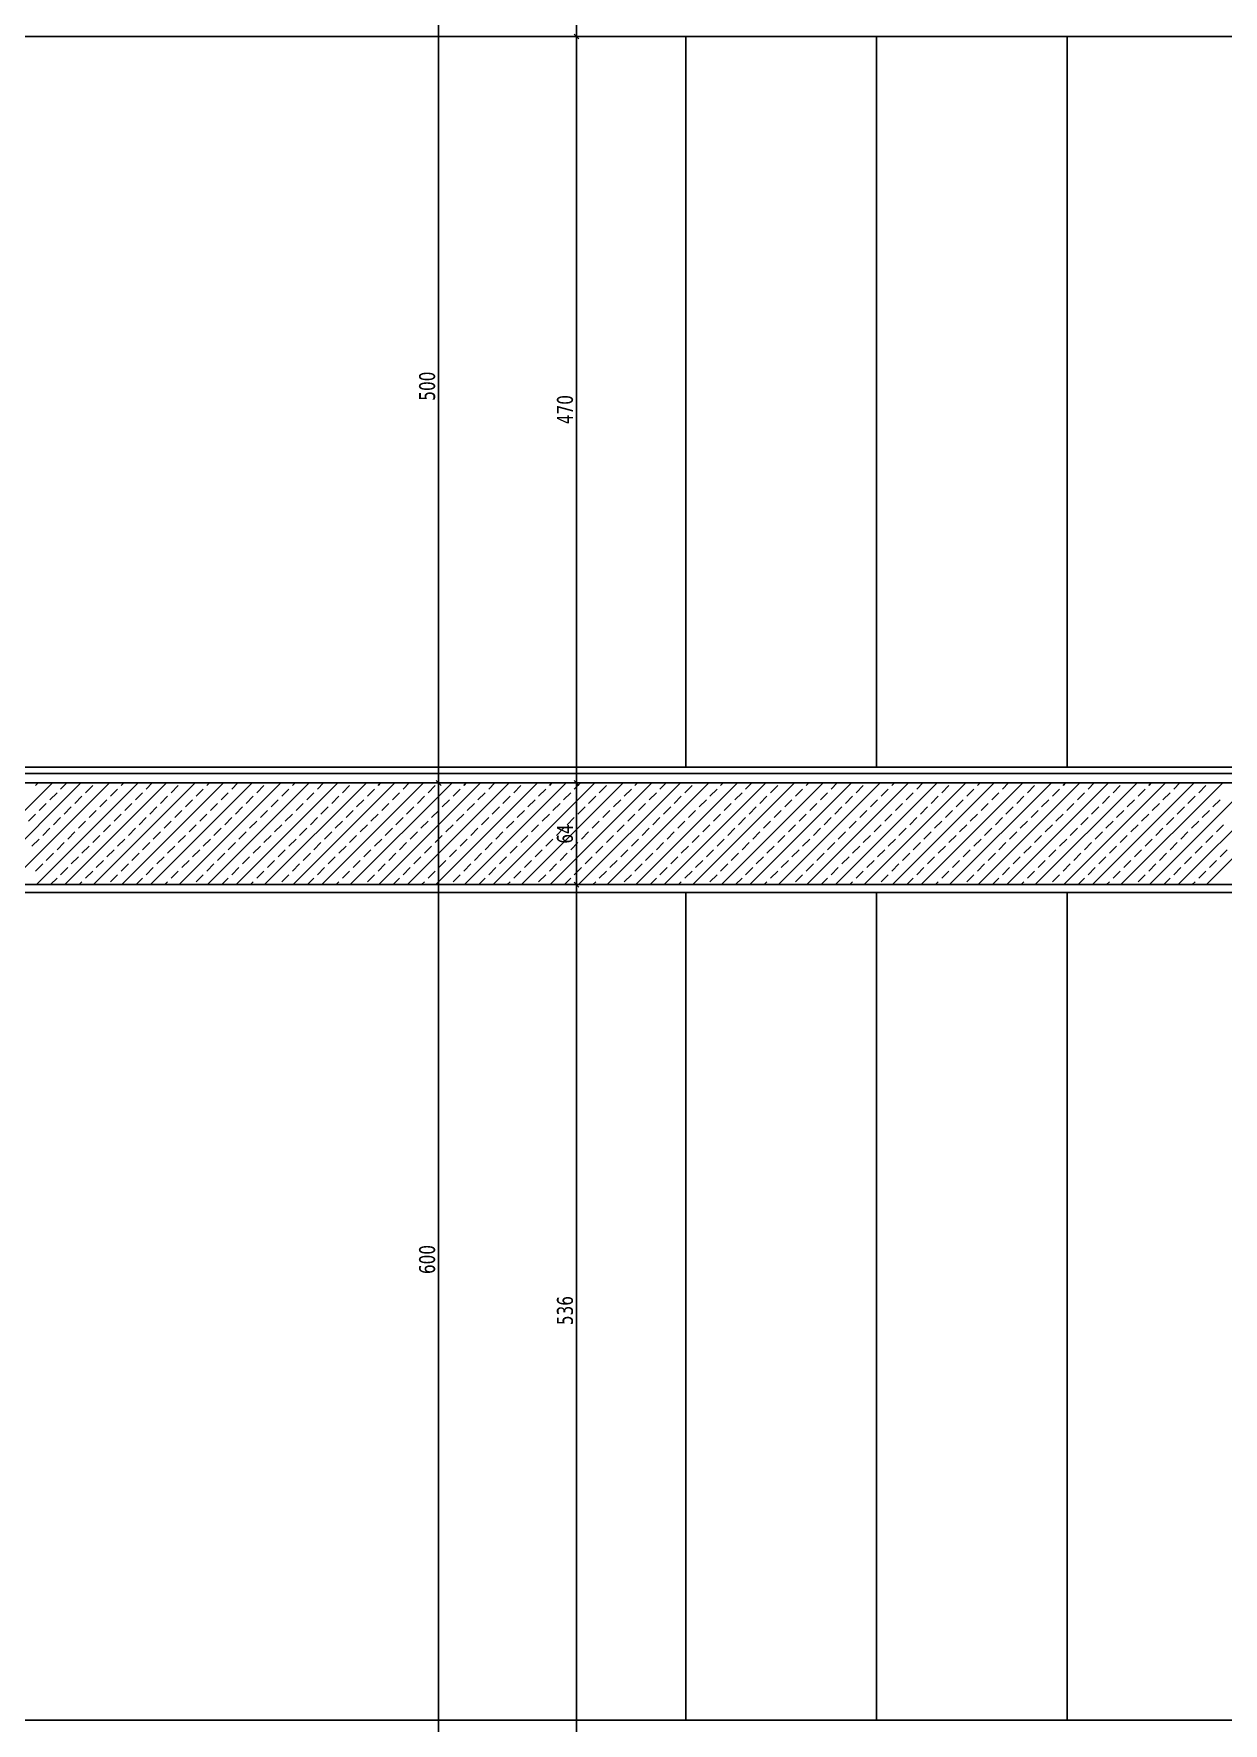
# Model space of a CAD drawing. Header units: millimetres. Extents: x 43168.9 to 43194.6, y -25545.1 to -25543.4.
# Drawn here: x 43183.9526 to 43184.1023, y -25544.425 to -25544.2122 of the extents above; entities that cross this region are included whole.
import ezdxf

# ---------------------------------------------------------------- set-up
doc = ezdxf.new("R2010")
doc.units = ezdxf.units.MM
doc.header["$LTSCALE"] = 200
doc.linetypes.add('kesit_$0$HIDDEN2', pattern=[0.1875, 0.125, -0.0625])
for name, color, linetype in [('gor-4_sgh', 17, 'Continuous'), ('kaplama-gnl_sgh', 30, 'Continuous'), ('kesit_$0$izd-alt_sgh', 8, 'kesit_$0$HIDDEN2'), ('kolon-b.a_sgh', 6, 'Continuous'), ('metal-mal._sgh', 122, 'Continuous'), ('olcuic_sgh', 183, 'Continuous'), ('siva_sgh', 145, 'Continuous'), ('tarama-betonarme_sgh', 223, 'Continuous')]:
    doc.layers.add(name, color=color, linetype=linetype)
doc.styles.add('dim', font='VERDANA.TTF', dxfattribs={"width": 0.7})

msp = doc.modelspace()

# ---------------------------------------------------------------- linework, layer by layer
at = {"color": 0, "linetype": 'ByBlock', "lineweight": -2}
for p, q in [((43184.02125, -25544.21286), (43184.02065, -25544.21226)), ((43184.02065, -25544.21226), (43184.02125, -25544.21286)), ((43184.0039, -25544.30686), (43184.0033, -25544.30626)), ((43184.0033, -25544.30626), (43184.0039, -25544.30686)), ((43184.02125, -25544.30686), (43184.02065, -25544.30626)), ((43184.02065, -25544.30626), (43184.02125, -25544.30686)), ((43184.02125, -25544.31966), (43184.02065, -25544.31906)), ((43184.02065, -25544.31906), (43184.02125, -25544.31966))]:
    msp.add_line(p, q, dxfattribs=at)
at = {"layer": 'gor-4_sgh'}
for p, q in [((43184.03469, -25544.21256), (43184.03469, -25544.30456)), ((43184.05869, -25544.21256), (43184.05869, -25544.30456)), ((43184.08269, -25544.21256), (43184.08269, -25544.30456)), ((43184.03469, -25544.32036), (43184.03469, -25544.42456)), ((43184.05869, -25544.32036), (43184.05869, -25544.42456)), ((43184.08269, -25544.32036), (43184.08269, -25544.42456))]:
    msp.add_line(p, q, dxfattribs=at)
at = {"layer": 'kaplama-gnl_sgh'}
for p, q in [((43183.80569, -25544.30456), (43184.12769, -25544.30456)), ((43183.80569, -25544.30536), (43184.12769, -25544.30536)), ((43183.80569, -25544.42456), (43184.27149, -25544.42456)), ((43184.27149, -25544.42456), (43183.80569, -25544.42456))]:
    msp.add_line(p, q, dxfattribs=at)
at = {"layer": 'kesit_$0$izd-alt_sgh'}
msp.add_line((43185.17869, -25544.30656), (43183.58059, -25544.30656), dxfattribs=at)
at = {"layer": 'kolon-b.a_sgh'}
for p, q in [((43183.80469, -25544.30656), (43184.27469, -25544.30656)), ((43184.27469, -25544.31936), (43183.80469, -25544.31936))]:
    msp.add_line(p, q, dxfattribs=at)
at = {"layer": 'metal-mal._sgh'}
msp.add_line((43183.80569, -25544.21256), (43184.22829, -25544.21256), dxfattribs=at)
at = {"layer": 'olcuic_sgh'}
for p, q in [((43184.0036, -25544.30681), (43184.0036, -25544.20631)), ((43184.02095, -25544.21281), (43184.02095, -25544.20631)), ((43184.01899, -25544.21256), (43184.02155, -25544.21256)), ((43184.01899, -25544.21256), (43184.02155, -25544.21256)), ((43184.02095, -25544.30681), (43184.02095, -25544.21231)), ((43184.0066, -25544.30656), (43184.003, -25544.30656)), ((43184.0066, -25544.30656), (43184.003, -25544.30656)), ((43184.0036, -25544.42681), (43184.0036, -25544.30631)), ((43184.02395, -25544.30656), (43184.02035, -25544.30656)), ((43184.02395, -25544.30656), (43184.02035, -25544.30656)), ((43184.02095, -25544.31961), (43184.02095, -25544.30631)), ((43184.02395, -25544.31936), (43184.02035, -25544.31936)), ((43184.02395, -25544.31936), (43184.02035, -25544.31936)), ((43184.02095, -25544.42681), (43184.02095, -25544.31911))]:
    msp.add_line(p, q, dxfattribs=at)
at = {"layer": 'siva_sgh'}
msp.add_line((43183.80569, -25544.32036), (43184.27569, -25544.32036), dxfattribs=at)
at = {"layer": 'tarama-betonarme_sgh'}
for p, q in [((43183.94219, -25544.31936), (43183.95499, -25544.30656)), ((43183.94578, -25544.31936), (43183.95858, -25544.30656)), ((43183.94937, -25544.31936), (43183.96217, -25544.30656)), ((43183.95287, -25544.30688), (43183.95319, -25544.30656)), ((43183.95297, -25544.31936), (43183.96577, -25544.30656)), ((43183.95602, -25544.30733), (43183.95679, -25544.30656)), ((43183.95656, -25544.31936), (43183.96936, -25544.30656)), ((43183.95916, -25544.30778), (43183.96006, -25544.30688)), ((43183.96015, -25544.31936), (43183.97295, -25544.30656)), ((43183.9623, -25544.30823), (43183.9632, -25544.30733)), ((43183.96365, -25544.30688), (43183.96397, -25544.30656)), ((43183.96374, -25544.31936), (43183.97654, -25544.30656)), ((43183.96679, -25544.30733), (43183.96756, -25544.30656)), ((43183.96733, -25544.31936), (43183.98013, -25544.30656)), ((43183.96993, -25544.30778), (43183.97083, -25544.30688)), ((43183.97093, -25544.31936), (43183.98373, -25544.30656)), ((43183.97308, -25544.30823), (43183.97398, -25544.30733)), ((43183.97443, -25544.30688), (43183.97475, -25544.30656)), ((43183.97452, -25544.31936), (43183.98732, -25544.30656)), ((43183.97757, -25544.30733), (43183.97834, -25544.30656)), ((43183.97811, -25544.31936), (43183.99091, -25544.30656)), ((43183.98071, -25544.30778), (43183.98161, -25544.30688)), ((43183.9817, -25544.31936), (43183.9945, -25544.30656)), ((43183.98385, -25544.30823), (43183.98475, -25544.30733)), ((43183.9852, -25544.30688), (43183.98552, -25544.30656)), ((43183.98529, -25544.31936), (43183.99809, -25544.30656)), ((43183.98834, -25544.30733), (43183.98911, -25544.30656)), ((43183.98889, -25544.31936), (43184.00169, -25544.30656)), ((43183.99149, -25544.30778), (43183.99239, -25544.30688)), ((43183.99248, -25544.31936), (43184.00528, -25544.30656)), ((43183.99463, -25544.30823), (43183.99553, -25544.30733)), ((43183.99598, -25544.30688), (43183.9963, -25544.30656)), ((43183.99607, -25544.31936), (43184.00887, -25544.30656)), ((43183.99912, -25544.30733), (43183.99989, -25544.30656)), ((43183.99966, -25544.31936), (43184.01246, -25544.30656)), ((43184.00226, -25544.30778), (43184.00316, -25544.30688)), ((43184.00326, -25544.31936), (43184.01606, -25544.30656)), ((43184.00541, -25544.30823), (43184.0063, -25544.30733)), ((43184.00675, -25544.30688), (43184.00708, -25544.30656)), ((43184.00685, -25544.31936), (43184.01965, -25544.30656)), ((43184.0099, -25544.30733), (43184.01067, -25544.30656)), ((43184.01044, -25544.31936), (43184.02324, -25544.30656)), ((43184.01304, -25544.30778), (43184.01394, -25544.30688)), ((43184.01403, -25544.31936), (43184.02683, -25544.30656)), ((43184.01618, -25544.30823), (43184.01708, -25544.30733)), ((43184.01753, -25544.30688), (43184.01785, -25544.30656)), ((43184.01762, -25544.31936), (43184.03042, -25544.30656)), ((43184.02067, -25544.30733), (43184.02144, -25544.30656)), ((43184.02122, -25544.31936), (43184.03402, -25544.30656)), ((43184.02382, -25544.30778), (43184.02471, -25544.30688)), ((43184.02481, -25544.31936), (43184.03761, -25544.30656)), ((43184.02696, -25544.30823), (43184.02786, -25544.30733)), ((43184.02831, -25544.30688), (43184.02863, -25544.30656)), ((43184.0284, -25544.31936), (43184.0412, -25544.30656)), ((43184.03145, -25544.30733), (43184.03222, -25544.30656)), ((43184.03199, -25544.31936), (43184.04479, -25544.30656)), ((43184.03459, -25544.30778), (43184.03549, -25544.30688)), ((43184.03558, -25544.31936), (43184.04838, -25544.30656)), ((43184.03774, -25544.30823), (43184.03863, -25544.30733)), ((43184.03908, -25544.30688), (43184.0394, -25544.30656)), ((43184.03918, -25544.31936), (43184.05198, -25544.30656)), ((43184.04223, -25544.30733), (43184.043, -25544.30656)), ((43184.04277, -25544.31936), (43184.05557, -25544.30656)), ((43184.04537, -25544.30778), (43184.04627, -25544.30688)), ((43184.04636, -25544.31936), (43184.05916, -25544.30656)), ((43184.04851, -25544.30823), (43184.04941, -25544.30733)), ((43184.04986, -25544.30688), (43184.05018, -25544.30656)), ((43184.04995, -25544.31936), (43184.06275, -25544.30656)), ((43184.053, -25544.30733), (43184.05377, -25544.30656)), ((43184.05354, -25544.31936), (43184.06634, -25544.30656)), ((43184.05615, -25544.30778), (43184.05704, -25544.30688)), ((43184.05714, -25544.31936), (43184.06994, -25544.30656)), ((43184.05929, -25544.30823), (43184.06019, -25544.30733)), ((43184.06064, -25544.30688), (43184.06096, -25544.30656)), ((43184.06073, -25544.31936), (43184.07353, -25544.30656)), ((43184.06378, -25544.30733), (43184.06455, -25544.30656)), ((43184.06432, -25544.31936), (43184.07712, -25544.30656)), ((43184.06692, -25544.30778), (43184.06782, -25544.30688)), ((43184.06791, -25544.31936), (43184.08071, -25544.30656)), ((43184.07006, -25544.30823), (43184.07096, -25544.30733)), ((43184.07141, -25544.30688), (43184.07173, -25544.30656)), ((43184.07151, -25544.31936), (43184.08431, -25544.30656)), ((43184.07455, -25544.30733), (43184.07533, -25544.30656)), ((43184.0751, -25544.31936), (43184.0879, -25544.30656)), ((43184.0777, -25544.30778), (43184.0786, -25544.30688)), ((43184.07869, -25544.31936), (43184.09149, -25544.30656)), ((43184.08084, -25544.30823), (43184.08174, -25544.30733)), ((43184.08219, -25544.30688), (43184.08251, -25544.30656)), ((43184.08228, -25544.31936), (43184.09508, -25544.30656)), ((43184.08533, -25544.30733), (43184.0861, -25544.30656)), ((43184.08587, -25544.31936), (43184.09867, -25544.30656)), ((43184.08847, -25544.30778), (43184.08937, -25544.30688)), ((43184.08947, -25544.31936), (43184.10227, -25544.30656)), ((43184.09162, -25544.30823), (43184.09252, -25544.30733)), ((43184.09296, -25544.30688), (43184.09329, -25544.30656)), ((43184.09306, -25544.31936), (43184.10586, -25544.30656)), ((43184.09611, -25544.30733), (43184.09688, -25544.30656)), ((43184.09665, -25544.31936), (43184.10945, -25544.30656)), ((43184.09925, -25544.30778), (43184.10015, -25544.30688)), ((43184.10024, -25544.31936), (43184.11304, -25544.30656)), ((43183.95332, -25544.31002), (43183.95422, -25544.30913)), ((43183.95467, -25544.30868), (43183.95557, -25544.30778)), ((43183.95646, -25544.31047), (43183.95736, -25544.30957)), ((43183.95781, -25544.30913), (43183.95871, -25544.30823)), ((43183.96095, -25544.30957), (43183.96185, -25544.30868)), ((43183.9641, -25544.31002), (43183.965, -25544.30913)), ((43183.96544, -25544.30868), (43183.96634, -25544.30778)), ((43183.96724, -25544.31047), (43183.96814, -25544.30957)), ((43183.96859, -25544.30913), (43183.96949, -25544.30823)), ((43183.97173, -25544.30957), (43183.97263, -25544.30868)), ((43183.97487, -25544.31002), (43183.97577, -25544.30913)), ((43183.97622, -25544.30868), (43183.97712, -25544.30778)), ((43183.97802, -25544.31047), (43183.97892, -25544.30957)), ((43183.97936, -25544.30913), (43183.98026, -25544.30823)), ((43183.98251, -25544.30957), (43183.98341, -25544.30868)), ((43183.98565, -25544.31002), (43183.98655, -25544.30913)), ((43183.987, -25544.30868), (43183.9879, -25544.30778)), ((43183.98879, -25544.31047), (43183.98969, -25544.30957)), ((43183.99014, -25544.30913), (43183.99104, -25544.30823)), ((43183.99328, -25544.30957), (43183.99418, -25544.30868)), ((43183.99643, -25544.31002), (43183.99732, -25544.30913)), ((43183.99777, -25544.30868), (43183.99867, -25544.30778)), ((43183.99957, -25544.31047), (43184.00047, -25544.30957)), ((43184.00092, -25544.30913), (43184.00181, -25544.30823)), ((43184.00406, -25544.30957), (43184.00496, -25544.30868)), ((43184.0072, -25544.31002), (43184.0081, -25544.30913)), ((43184.00855, -25544.30868), (43184.00945, -25544.30778)), ((43184.01035, -25544.31047), (43184.01124, -25544.30957)), ((43184.01169, -25544.30913), (43184.01259, -25544.30823)), ((43184.01484, -25544.30957), (43184.01573, -25544.30868)), ((43184.01798, -25544.31002), (43184.01888, -25544.30913)), ((43184.01933, -25544.30868), (43184.02022, -25544.30778)), ((43184.02112, -25544.31047), (43184.02202, -25544.30957)), ((43184.02247, -25544.30913), (43184.02337, -25544.30823)), ((43184.02561, -25544.30957), (43184.02651, -25544.30868)), ((43184.02876, -25544.31002), (43184.02965, -25544.30913)), ((43184.0301, -25544.30868), (43184.031, -25544.30778)), ((43184.0319, -25544.31047), (43184.0328, -25544.30957)), ((43184.03325, -25544.30913), (43184.03414, -25544.30823)), ((43184.03639, -25544.30957), (43184.03729, -25544.30868)), ((43184.03953, -25544.31002), (43184.04043, -25544.30913)), ((43184.04088, -25544.30868), (43184.04178, -25544.30778)), ((43184.04267, -25544.31047), (43184.04357, -25544.30957)), ((43184.04402, -25544.30913), (43184.04492, -25544.30823)), ((43184.04717, -25544.30957), (43184.04806, -25544.30868)), ((43184.05031, -25544.31002), (43184.05121, -25544.30913)), ((43184.05166, -25544.30868), (43184.05255, -25544.30778)), ((43184.05345, -25544.31047), (43184.05435, -25544.30957)), ((43184.0548, -25544.30913), (43184.0557, -25544.30823)), ((43184.05794, -25544.30957), (43184.05884, -25544.30868)), ((43184.06108, -25544.31002), (43184.06198, -25544.30913)), ((43184.06243, -25544.30868), (43184.06333, -25544.30778)), ((43184.06423, -25544.31047), (43184.06513, -25544.30957)), ((43184.06557, -25544.30913), (43184.06647, -25544.30823)), ((43184.06872, -25544.30957), (43184.06962, -25544.30868)), ((43184.07186, -25544.31002), (43184.07276, -25544.30913)), ((43184.07321, -25544.30868), (43184.07411, -25544.30778)), ((43184.075, -25544.31047), (43184.0759, -25544.30957)), ((43184.07635, -25544.30913), (43184.07725, -25544.30823)), ((43184.07949, -25544.30957), (43184.08039, -25544.30868)), ((43184.08264, -25544.31002), (43184.08354, -25544.30913)), ((43184.08398, -25544.30868), (43184.08488, -25544.30778)), ((43184.08578, -25544.31047), (43184.08668, -25544.30957)), ((43184.08713, -25544.30913), (43184.08803, -25544.30823)), ((43184.09027, -25544.30957), (43184.09117, -25544.30868)), ((43184.09341, -25544.31002), (43184.09431, -25544.30913)), ((43184.09476, -25544.30868), (43184.09566, -25544.30778)), ((43184.09656, -25544.31047), (43184.09745, -25544.30957)), ((43184.0979, -25544.30913), (43184.0988, -25544.30823)), ((43184.10105, -25544.30957), (43184.10194, -25544.30868)), ((43183.95197, -25544.31137), (43183.95287, -25544.31047)), ((43183.95512, -25544.31182), (43183.95602, -25544.31092)), ((43183.95826, -25544.31227), (43183.95916, -25544.31137)), ((43183.95961, -25544.31092), (43183.96051, -25544.31002)), ((43183.96275, -25544.31137), (43183.96365, -25544.31047)), ((43183.96589, -25544.31182), (43183.96679, -25544.31092)), ((43183.96904, -25544.31227), (43183.96993, -25544.31137)), ((43183.97038, -25544.31092), (43183.97128, -25544.31002)), ((43183.97353, -25544.31137), (43183.97443, -25544.31047)), ((43183.97667, -25544.31182), (43183.97757, -25544.31092)), ((43183.97981, -25544.31227), (43183.98071, -25544.31137)), ((43183.98116, -25544.31092), (43183.98206, -25544.31002)), ((43183.9843, -25544.31137), (43183.9852, -25544.31047)), ((43183.98745, -25544.31182), (43183.98834, -25544.31092)), ((43183.99059, -25544.31227), (43183.99149, -25544.31137)), ((43183.99194, -25544.31092), (43183.99283, -25544.31002)), ((43183.99508, -25544.31137), (43183.99598, -25544.31047)), ((43183.99822, -25544.31182), (43183.99912, -25544.31092)), ((43184.00137, -25544.31227), (43184.00226, -25544.31137)), ((43184.00271, -25544.31092), (43184.00361, -25544.31002)), ((43184.00586, -25544.31137), (43184.00675, -25544.31047)), ((43184.009, -25544.31182), (43184.0099, -25544.31092)), ((43184.01214, -25544.31227), (43184.01304, -25544.31137)), ((43184.01349, -25544.31092), (43184.01439, -25544.31002)), ((43184.01663, -25544.31137), (43184.01753, -25544.31047)), ((43184.01978, -25544.31182), (43184.02067, -25544.31092)), ((43184.02292, -25544.31227), (43184.02382, -25544.31137)), ((43184.02427, -25544.31092), (43184.02516, -25544.31002)), ((43184.02741, -25544.31137), (43184.02831, -25544.31047)), ((43184.03055, -25544.31182), (43184.03145, -25544.31092)), ((43184.03369, -25544.31227), (43184.03459, -25544.31137)), ((43184.03504, -25544.31092), (43184.03594, -25544.31002)), ((43184.03818, -25544.31137), (43184.03908, -25544.31047)), ((43184.04133, -25544.31182), (43184.04223, -25544.31092)), ((43184.04447, -25544.31227), (43184.04537, -25544.31137)), ((43184.04582, -25544.31092), (43184.04672, -25544.31002)), ((43184.04896, -25544.31137), (43184.04986, -25544.31047)), ((43184.0521, -25544.31182), (43184.053, -25544.31092)), ((43184.05525, -25544.31227), (43184.05615, -25544.31137)), ((43184.05659, -25544.31092), (43184.05749, -25544.31002)), ((43184.05974, -25544.31137), (43184.06064, -25544.31047)), ((43184.06288, -25544.31182), (43184.06378, -25544.31092)), ((43184.06602, -25544.31227), (43184.06692, -25544.31137)), ((43184.06737, -25544.31092), (43184.06827, -25544.31002)), ((43184.07051, -25544.31137), (43184.07141, -25544.31047)), ((43184.07366, -25544.31182), (43184.07455, -25544.31092)), ((43184.0768, -25544.31227), (43184.0777, -25544.31137)), ((43184.07815, -25544.31092), (43184.07905, -25544.31002)), ((43184.08129, -25544.31137), (43184.08219, -25544.31047)), ((43184.08443, -25544.31182), (43184.08533, -25544.31092)), ((43184.08758, -25544.31227), (43184.08847, -25544.31137)), ((43184.08892, -25544.31092), (43184.08982, -25544.31002)), ((43184.09207, -25544.31137), (43184.09296, -25544.31047)), ((43184.09521, -25544.31182), (43184.09611, -25544.31092)), ((43184.09835, -25544.31227), (43184.09925, -25544.31137)), ((43184.0997, -25544.31092), (43184.1006, -25544.31002)), ((43183.95242, -25544.31451), (43183.95332, -25544.31362)), ((43183.95377, -25544.31317), (43183.95467, -25544.31227)), ((43183.95691, -25544.31362), (43183.95781, -25544.31272)), ((43183.96006, -25544.31406), (43183.96095, -25544.31317)), ((43183.9614, -25544.31272), (43183.9623, -25544.31182)), ((43183.9632, -25544.31451), (43183.9641, -25544.31362)), ((43183.96455, -25544.31317), (43183.96544, -25544.31227)), ((43183.96769, -25544.31362), (43183.96859, -25544.31272)), ((43183.97083, -25544.31406), (43183.97173, -25544.31317)), ((43183.97218, -25544.31272), (43183.97308, -25544.31182)), ((43183.97398, -25544.31451), (43183.97487, -25544.31362)), ((43183.97532, -25544.31317), (43183.97622, -25544.31227)), ((43183.97847, -25544.31362), (43183.97936, -25544.31272)), ((43183.98161, -25544.31406), (43183.98251, -25544.31317)), ((43183.98296, -25544.31272), (43183.98385, -25544.31182)), ((43183.98475, -25544.31451), (43183.98565, -25544.31362)), ((43183.9861, -25544.31317), (43183.987, -25544.31227)), ((43183.98924, -25544.31362), (43183.99014, -25544.31272)), ((43183.99239, -25544.31406), (43183.99328, -25544.31317)), ((43183.99373, -25544.31272), (43183.99463, -25544.31182)), ((43183.99553, -25544.31451), (43183.99643, -25544.31362)), ((43183.99688, -25544.31317), (43183.99777, -25544.31227)), ((43184.00002, -25544.31362), (43184.00092, -25544.31272)), ((43184.00316, -25544.31406), (43184.00406, -25544.31317)), ((43184.00451, -25544.31272), (43184.00541, -25544.31182)), ((43184.0063, -25544.31451), (43184.0072, -25544.31362)), ((43184.00765, -25544.31317), (43184.00855, -25544.31227)), ((43184.0108, -25544.31362), (43184.01169, -25544.31272)), ((43184.01394, -25544.31406), (43184.01484, -25544.31317)), ((43184.01529, -25544.31272), (43184.01618, -25544.31182)), ((43184.01708, -25544.31451), (43184.01798, -25544.31362)), ((43184.01843, -25544.31317), (43184.01933, -25544.31227)), ((43184.02157, -25544.31362), (43184.02247, -25544.31272)), ((43184.02471, -25544.31406), (43184.02561, -25544.31317)), ((43184.02606, -25544.31272), (43184.02696, -25544.31182)), ((43184.02786, -25544.31451), (43184.02876, -25544.31362)), ((43184.0292, -25544.31317), (43184.0301, -25544.31227)), ((43184.03235, -25544.31362), (43184.03325, -25544.31272)), ((43184.03549, -25544.31406), (43184.03639, -25544.31317)), ((43184.03684, -25544.31272), (43184.03774, -25544.31182)), ((43184.03863, -25544.31451), (43184.03953, -25544.31362)), ((43184.03998, -25544.31317), (43184.04088, -25544.31227)), ((43184.04312, -25544.31362), (43184.04402, -25544.31272)), ((43184.04627, -25544.31406), (43184.04717, -25544.31317)), ((43184.04761, -25544.31272), (43184.04851, -25544.31182)), ((43184.04941, -25544.31451), (43184.05031, -25544.31362)), ((43184.05076, -25544.31317), (43184.05166, -25544.31227)), ((43184.0539, -25544.31362), (43184.0548, -25544.31272)), ((43184.05704, -25544.31406), (43184.05794, -25544.31317)), ((43184.05839, -25544.31272), (43184.05929, -25544.31182)), ((43184.06019, -25544.31451), (43184.06108, -25544.31362)), ((43184.06153, -25544.31317), (43184.06243, -25544.31227)), ((43184.06468, -25544.31362), (43184.06557, -25544.31272)), ((43184.06782, -25544.31406), (43184.06872, -25544.31317)), ((43184.06917, -25544.31272), (43184.07006, -25544.31182)), ((43184.07096, -25544.31451), (43184.07186, -25544.31362)), ((43184.07231, -25544.31317), (43184.07321, -25544.31227)), ((43184.07545, -25544.31362), (43184.07635, -25544.31272)), ((43184.0786, -25544.31406), (43184.07949, -25544.31317)), ((43184.07994, -25544.31272), (43184.08084, -25544.31182)), ((43184.08174, -25544.31451), (43184.08264, -25544.31362)), ((43184.08309, -25544.31317), (43184.08398, -25544.31227)), ((43184.08623, -25544.31362), (43184.08713, -25544.31272)), ((43184.08937, -25544.31406), (43184.09027, -25544.31317)), ((43184.09072, -25544.31272), (43184.09162, -25544.31182)), ((43184.09252, -25544.31451), (43184.09341, -25544.31362)), ((43184.09386, -25544.31317), (43184.09476, -25544.31227)), ((43184.09701, -25544.31362), (43184.0979, -25544.31272)), ((43184.10015, -25544.31406), (43184.10105, -25544.31317)), ((43184.1015, -25544.31272), (43184.10239, -25544.31182)), ((43183.95422, -25544.31631), (43183.95512, -25544.31541)), ((43183.95557, -25544.31496), (43183.95646, -25544.31406)), ((43183.95736, -25544.31676), (43183.95826, -25544.31586)), ((43183.95871, -25544.31541), (43183.95961, -25544.31451)), ((43183.96185, -25544.31586), (43183.96275, -25544.31496)), ((43183.965, -25544.31631), (43183.96589, -25544.31541)), ((43183.96634, -25544.31496), (43183.96724, -25544.31406)), ((43183.96814, -25544.31676), (43183.96904, -25544.31586)), ((43183.96949, -25544.31541), (43183.97038, -25544.31451)), ((43183.97263, -25544.31586), (43183.97353, -25544.31496)), ((43183.97577, -25544.31631), (43183.97667, -25544.31541)), ((43183.97712, -25544.31496), (43183.97802, -25544.31406)), ((43183.97892, -25544.31676), (43183.97981, -25544.31586)), ((43183.98026, -25544.31541), (43183.98116, -25544.31451)), ((43183.98341, -25544.31586), (43183.9843, -25544.31496)), ((43183.98655, -25544.31631), (43183.98745, -25544.31541)), ((43183.9879, -25544.31496), (43183.98879, -25544.31406)), ((43183.98969, -25544.31676), (43183.99059, -25544.31586)), ((43183.99104, -25544.31541), (43183.99194, -25544.31451)), ((43183.99418, -25544.31586), (43183.99508, -25544.31496)), ((43183.99732, -25544.31631), (43183.99822, -25544.31541)), ((43183.99867, -25544.31496), (43183.99957, -25544.31406)), ((43184.00047, -25544.31676), (43184.00137, -25544.31586)), ((43184.00181, -25544.31541), (43184.00271, -25544.31451)), ((43184.00496, -25544.31586), (43184.00586, -25544.31496)), ((43184.0081, -25544.31631), (43184.009, -25544.31541)), ((43184.00945, -25544.31496), (43184.01035, -25544.31406)), ((43184.01124, -25544.31676), (43184.01214, -25544.31586)), ((43184.01259, -25544.31541), (43184.01349, -25544.31451)), ((43184.01573, -25544.31586), (43184.01663, -25544.31496)), ((43184.01888, -25544.31631), (43184.01978, -25544.31541)), ((43184.02022, -25544.31496), (43184.02112, -25544.31406)), ((43184.02202, -25544.31676), (43184.02292, -25544.31586)), ((43184.02337, -25544.31541), (43184.02427, -25544.31451)), ((43184.02651, -25544.31586), (43184.02741, -25544.31496)), ((43184.02965, -25544.31631), (43184.03055, -25544.31541)), ((43184.031, -25544.31496), (43184.0319, -25544.31406)), ((43184.0328, -25544.31676), (43184.03369, -25544.31586)), ((43184.03414, -25544.31541), (43184.03504, -25544.31451)), ((43184.03729, -25544.31586), (43184.03818, -25544.31496)), ((43184.04043, -25544.31631), (43184.04133, -25544.31541)), ((43184.04178, -25544.31496), (43184.04267, -25544.31406)), ((43184.04357, -25544.31676), (43184.04447, -25544.31586)), ((43184.04492, -25544.31541), (43184.04582, -25544.31451)), ((43184.04806, -25544.31586), (43184.04896, -25544.31496)), ((43184.05121, -25544.31631), (43184.0521, -25544.31541)), ((43184.05255, -25544.31496), (43184.05345, -25544.31406)), ((43184.05435, -25544.31676), (43184.05525, -25544.31586)), ((43184.0557, -25544.31541), (43184.05659, -25544.31451)), ((43184.05884, -25544.31586), (43184.05974, -25544.31496)), ((43184.06198, -25544.31631), (43184.06288, -25544.31541)), ((43184.06333, -25544.31496), (43184.06423, -25544.31406)), ((43184.06513, -25544.31676), (43184.06602, -25544.31586)), ((43184.06647, -25544.31541), (43184.06737, -25544.31451)), ((43184.06962, -25544.31586), (43184.07051, -25544.31496)), ((43184.07276, -25544.31631), (43184.07366, -25544.31541)), ((43184.07411, -25544.31496), (43184.075, -25544.31406)), ((43184.0759, -25544.31676), (43184.0768, -25544.31586)), ((43184.07725, -25544.31541), (43184.07815, -25544.31451)), ((43184.08039, -25544.31586), (43184.08129, -25544.31496)), ((43184.08354, -25544.31631), (43184.08443, -25544.31541)), ((43184.08488, -25544.31496), (43184.08578, -25544.31406)), ((43184.08668, -25544.31676), (43184.08758, -25544.31586)), ((43184.08803, -25544.31541), (43184.08892, -25544.31451)), ((43184.09117, -25544.31586), (43184.09207, -25544.31496)), ((43184.09431, -25544.31631), (43184.09521, -25544.31541)), ((43184.09566, -25544.31496), (43184.09656, -25544.31406)), ((43184.09745, -25544.31676), (43184.09835, -25544.31586)), ((43184.0988, -25544.31541), (43184.0997, -25544.31451)), ((43184.10194, -25544.31586), (43184.10284, -25544.31496)), ((43183.95287, -25544.31766), (43183.95377, -25544.31676)), ((43183.95602, -25544.31811), (43183.95691, -25544.31721)), ((43183.95916, -25544.31855), (43183.96006, -25544.31766)), ((43183.96051, -25544.31721), (43183.9614, -25544.31631)), ((43183.9623, -25544.319), (43183.9632, -25544.31811)), ((43183.96365, -25544.31766), (43183.96455, -25544.31676)), ((43183.96679, -25544.31811), (43183.96769, -25544.31721)), ((43183.96993, -25544.31855), (43183.97083, -25544.31766)), ((43183.97128, -25544.31721), (43183.97218, -25544.31631)), ((43183.97308, -25544.319), (43183.97398, -25544.31811)), ((43183.97443, -25544.31766), (43183.97532, -25544.31676)), ((43183.97757, -25544.31811), (43183.97847, -25544.31721)), ((43183.98071, -25544.31855), (43183.98161, -25544.31766)), ((43183.98206, -25544.31721), (43183.98296, -25544.31631)), ((43183.98385, -25544.319), (43183.98475, -25544.31811)), ((43183.9852, -25544.31766), (43183.9861, -25544.31676)), ((43183.98834, -25544.31811), (43183.98924, -25544.31721)), ((43183.99149, -25544.31855), (43183.99239, -25544.31766)), ((43183.99283, -25544.31721), (43183.99373, -25544.31631)), ((43183.99463, -25544.319), (43183.99553, -25544.31811)), ((43183.99598, -25544.31766), (43183.99688, -25544.31676)), ((43183.99912, -25544.31811), (43184.00002, -25544.31721)), ((43184.00226, -25544.31855), (43184.00316, -25544.31766)), ((43184.00361, -25544.31721), (43184.00451, -25544.31631)), ((43184.00541, -25544.319), (43184.0063, -25544.31811)), ((43184.00675, -25544.31766), (43184.00765, -25544.31676)), ((43184.0099, -25544.31811), (43184.0108, -25544.31721)), ((43184.01304, -25544.31855), (43184.01394, -25544.31766)), ((43184.01439, -25544.31721), (43184.01529, -25544.31631)), ((43184.01618, -25544.319), (43184.01708, -25544.31811)), ((43184.01753, -25544.31766), (43184.01843, -25544.31676)), ((43184.02067, -25544.31811), (43184.02157, -25544.31721)), ((43184.02382, -25544.31855), (43184.02471, -25544.31766)), ((43184.02516, -25544.31721), (43184.02606, -25544.31631)), ((43184.02696, -25544.319), (43184.02786, -25544.31811)), ((43184.02831, -25544.31766), (43184.0292, -25544.31676)), ((43184.03145, -25544.31811), (43184.03235, -25544.31721)), ((43184.03459, -25544.31855), (43184.03549, -25544.31766)), ((43184.03594, -25544.31721), (43184.03684, -25544.31631)), ((43184.03774, -25544.319), (43184.03863, -25544.31811)), ((43184.03908, -25544.31766), (43184.03998, -25544.31676)), ((43184.04223, -25544.31811), (43184.04312, -25544.31721)), ((43184.04537, -25544.31855), (43184.04627, -25544.31766)), ((43184.04672, -25544.31721), (43184.04761, -25544.31631)), ((43184.04851, -25544.319), (43184.04941, -25544.31811)), ((43184.04986, -25544.31766), (43184.05076, -25544.31676)), ((43184.053, -25544.31811), (43184.0539, -25544.31721)), ((43184.05615, -25544.31855), (43184.05704, -25544.31766)), ((43184.05749, -25544.31721), (43184.05839, -25544.31631)), ((43184.05929, -25544.319), (43184.06019, -25544.31811)), ((43184.06064, -25544.31766), (43184.06153, -25544.31676)), ((43184.06378, -25544.31811), (43184.06468, -25544.31721)), ((43184.06692, -25544.31855), (43184.06782, -25544.31766)), ((43184.06827, -25544.31721), (43184.06917, -25544.31631)), ((43184.07006, -25544.319), (43184.07096, -25544.31811)), ((43184.07141, -25544.31766), (43184.07231, -25544.31676)), ((43184.07455, -25544.31811), (43184.07545, -25544.31721)), ((43184.0777, -25544.31855), (43184.0786, -25544.31766)), ((43184.07905, -25544.31721), (43184.07994, -25544.31631)), ((43184.08084, -25544.319), (43184.08174, -25544.31811)), ((43184.08219, -25544.31766), (43184.08309, -25544.31676)), ((43184.08533, -25544.31811), (43184.08623, -25544.31721)), ((43184.08847, -25544.31855), (43184.08937, -25544.31766)), ((43184.08982, -25544.31721), (43184.09072, -25544.31631)), ((43184.09162, -25544.319), (43184.09252, -25544.31811)), ((43184.09296, -25544.31766), (43184.09386, -25544.31676)), ((43184.09611, -25544.31811), (43184.09701, -25544.31721)), ((43184.09925, -25544.31855), (43184.10015, -25544.31766)), ((43184.1006, -25544.31721), (43184.1015, -25544.31631)), ((43183.95476, -25544.31936), (43183.95557, -25544.31855)), ((43183.95835, -25544.31936), (43183.95871, -25544.319)), ((43183.96554, -25544.31936), (43183.96634, -25544.31855)), ((43183.96913, -25544.31936), (43183.96949, -25544.319)), ((43183.97631, -25544.31936), (43183.97712, -25544.31855)), ((43183.97991, -25544.31936), (43183.98026, -25544.319)), ((43183.98709, -25544.31936), (43183.9879, -25544.31855)), ((43183.99068, -25544.31936), (43183.99104, -25544.319)), ((43183.99787, -25544.31936), (43183.99867, -25544.31855)), ((43184.00146, -25544.31936), (43184.00181, -25544.319)), ((43184.00864, -25544.31936), (43184.00945, -25544.31855)), ((43184.01224, -25544.31936), (43184.01259, -25544.319)), ((43184.01942, -25544.31936), (43184.02022, -25544.31855)), ((43184.02301, -25544.31936), (43184.02337, -25544.319)), ((43184.0302, -25544.31936), (43184.031, -25544.31855)), ((43184.03379, -25544.31936), (43184.03414, -25544.319)), ((43184.04097, -25544.31936), (43184.04178, -25544.31855)), ((43184.04456, -25544.31936), (43184.04492, -25544.319)), ((43184.05175, -25544.31936), (43184.05255, -25544.31855)), ((43184.05534, -25544.31936), (43184.0557, -25544.319)), ((43184.06253, -25544.31936), (43184.06333, -25544.31855)), ((43184.06612, -25544.31936), (43184.06647, -25544.319)), ((43184.0733, -25544.31936), (43184.07411, -25544.31855)), ((43184.07689, -25544.31936), (43184.07725, -25544.319)), ((43184.08408, -25544.31936), (43184.08488, -25544.31855)), ((43184.08767, -25544.31936), (43184.08803, -25544.319)), ((43184.09485, -25544.31936), (43184.09566, -25544.31855)), ((43184.09845, -25544.31936), (43184.0988, -25544.319))]:
    msp.add_line(p, q, dxfattribs=at)

# ---------------------------------------------------------------- texts
at = {"layer": 'olcuic_sgh', "color": 2, "style": 'dim', "width": 0.7}
for s, p in [('500', (43184.00314, -25544.25842)), ('470', (43184.02049, -25544.26137)), ('64', (43184.02049, -25544.3142)), ('600', (43184.00314, -25544.3684)), ('536', (43184.02049, -25544.37483))]:
    msp.add_text(s, height=0.002, rotation=90, dxfattribs=at).set_placement(p)

doc.saveas('drawing.dxf')
